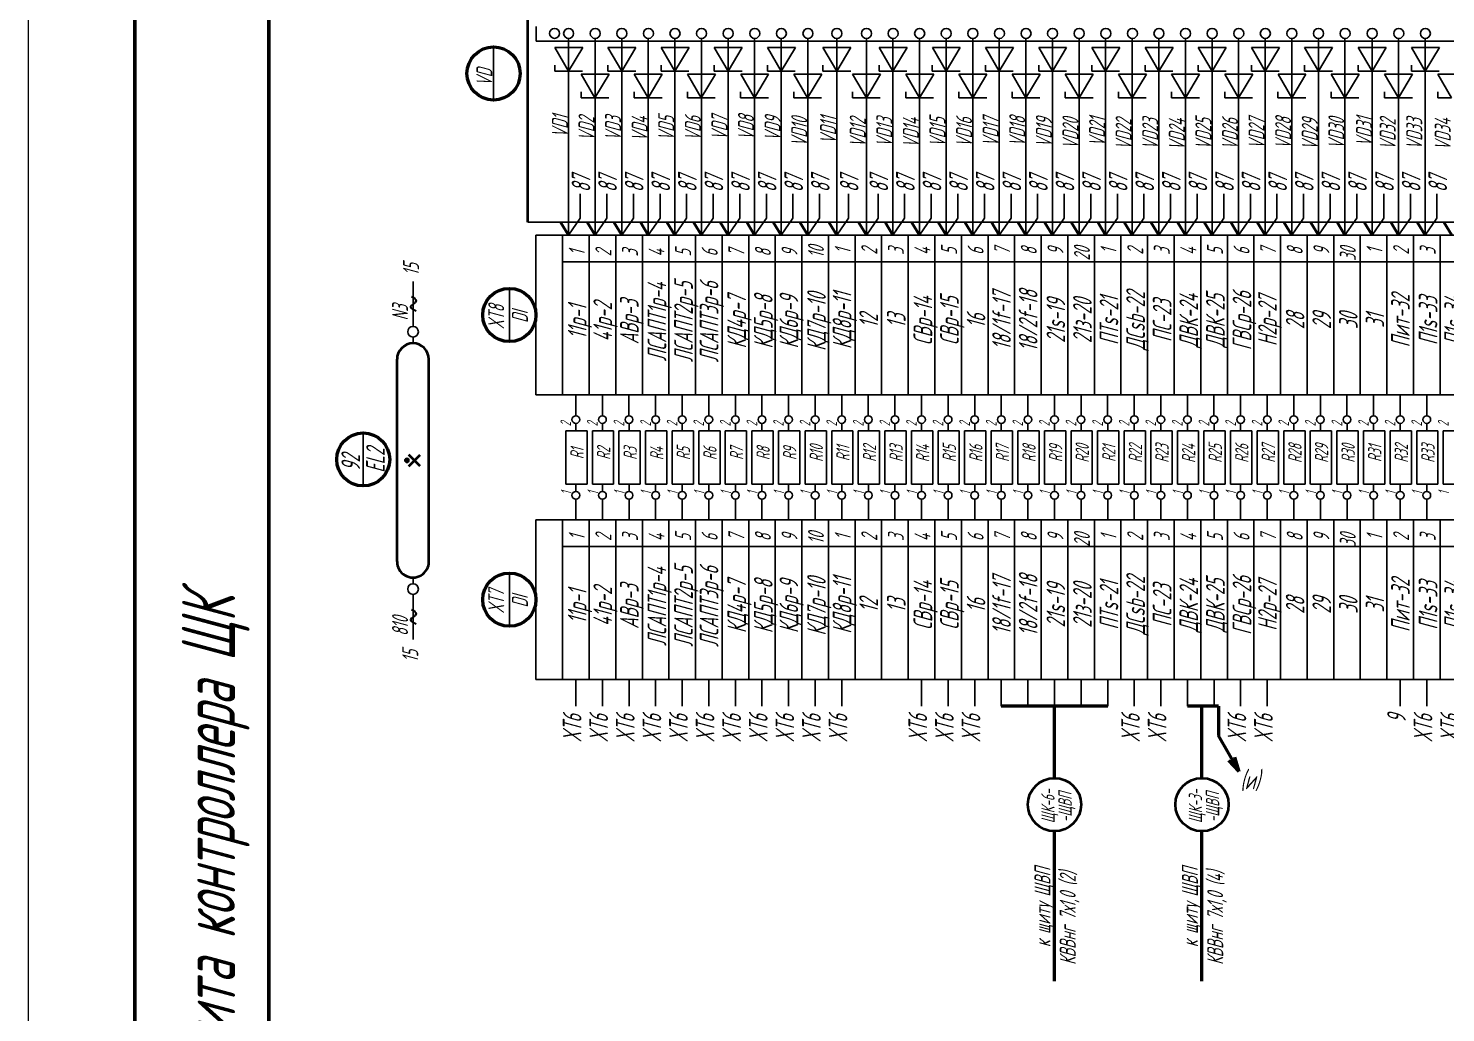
# Model space of a CAD drawing. Header units: millimetres. Extents: x -680 to 9204, y -4430 to 7779.
# Drawn here: x 3374.5 to 3641, y -289.8 to -104.7 of the extents above; entities that cross this region are included whole.
import ezdxf
from ezdxf.enums import TextEntityAlignment as Align

# ---------------------------------------------------------------- set-up
doc = ezdxf.new("R2010")
doc.units = ezdxf.units.MM
doc.layers.get('Defpoints').update_dxf_attribs({"color": 33})
for name, color, linetype, lineweight in [('Датчики', 31, 'Continuous', 50), ('Текст_КИП', 2, 'Continuous', 25), ('Толст.рамка', 7, 'Continuous', 60), ('Тонк.рамка', 10, 'Continuous', 20), ('Эл.кабель', 2, 'Continuous', 50)]:
    doc.layers.add(name, color=color, linetype=linetype, lineweight=lineweight)
doc.layers.add('ТЕКСТ', color=2, linetype='Continuous')
doc.layers.add('Текст.', color=51, linetype='Continuous')
doc.styles.add('Simplex', font='simplex.shx', dxfattribs={"width": 0.7, "oblique": 15})

msp = doc.modelspace()

# ---------------------------------------------------------------- hatches: boundary and pattern name
at = {"ltscale": 0.3}
msp.add_hatch(color=256, dxfattribs=at).paths.add_polyline_path([(3445.722, -186.361, 1), (3445.722, -185.561, 1)])

# ---------------------------------------------------------------- linework, layer by layer
at = {"color": 5, "lineweight": 60}
msp.add_line((3419.757, -524.579), (3419.757, 32.142), dxfattribs=at)
at = {"color": 1, "lineweight": 40}
for p, q in [((3468.445, -141.166), (3468.445, -65.811)), ((3474.625, -141.166), (3476.115, -143.621)), ((3479.625, -141.166), (3481.115, -143.621)), ((3484.625, -141.166), (3486.115, -143.621)), ((3489.625, -141.166), (3491.115, -143.621)), ((3494.625, -141.166), (3496.115, -143.621)), ((3499.625, -141.166), (3501.115, -143.621)), ((3504.625, -141.166), (3506.115, -143.621)), ((3509.625, -141.166), (3511.115, -143.621)), ((3514.625, -141.166), (3516.115, -143.621)), ((3519.625, -141.166), (3521.115, -143.621)), ((3525.057, -141.166), (3526.547, -143.621)), ((3530.627, -141.166), (3532.117, -143.621)), ((3535.627, -141.166), (3537.117, -143.621)), ((3540.627, -141.166), (3542.117, -143.621)), ((3545.627, -141.166), (3547.117, -143.621)), ((3550.627, -141.166), (3552.117, -143.621)), ((3555.627, -141.166), (3557.117, -143.621)), ((3560.627, -141.166), (3562.117, -143.621)), ((3565.627, -141.166), (3567.117, -143.621)), ((3570.627, -141.166), (3572.117, -143.621)), ((3575.627, -141.166), (3577.117, -143.621)), ((3580.627, -141.166), (3582.117, -143.621)), ((3585.627, -141.166), (3587.117, -143.621)), ((3590.627, -141.166), (3592.117, -143.621)), ((3595.627, -141.166), (3597.117, -143.621)), ((3600.627, -141.166), (3602.117, -143.621)), ((3605.627, -141.166), (3607.117, -143.621)), ((3610.627, -141.166), (3612.117, -143.621)), ((3615.627, -141.166), (3617.117, -143.621)), ((3620.627, -141.166), (3622.117, -143.621)), ((3625.716, -141.166), (3627.206, -143.621)), ((3630.716, -141.166), (3632.206, -143.621)), ((3635.716, -141.166), (3637.206, -143.621)), ((3640.716, -141.166), (3642.206, -143.621))]:
    msp.add_line(p, q, dxfattribs=at)
at = {"lineweight": -3}
for p, q in [((3470.037, -107.125), (3470.037, -104.345)), ((3446.901, -160.771), (3446.901, -152.302)), ((3446.901, -211.151), (3446.901, -219.621))]:
    msp.add_line(p, q, dxfattribs=at)
for p, q in [((3624.476, -107.125), (3470.037, -107.125)), ((3476.115, -143.621), (3476.115, -106.619)), ((3481.115, -143.621), (3481.115, -106.619)), ((3486.115, -143.621), (3486.115, -106.619)), ((3491.115, -143.621), (3491.115, -106.619)), ((3496.115, -143.621), (3496.115, -106.619)), ((3501.115, -143.621), (3501.115, -106.619)), ((3506.115, -143.621), (3506.115, -106.619)), ((3511.115, -143.621), (3511.115, -106.619)), ((3516.115, -143.621), (3516.115, -106.619)), ((3521.115, -143.621), (3521.115, -106.619)), ((3526.547, -143.621), (3526.547, -106.619)), ((3532.117, -143.621), (3532.117, -106.619)), ((3537.117, -143.621), (3537.117, -106.619)), ((3542.117, -143.621), (3542.117, -106.619)), ((3547.117, -143.621), (3547.117, -106.619)), ((3552.117, -143.621), (3552.117, -106.619)), ((3557.117, -143.621), (3557.117, -106.619)), ((3562.117, -143.621), (3562.117, -106.619)), ((3567.117, -143.621), (3567.117, -106.619)), ((3572.117, -143.621), (3572.117, -106.619)), ((3577.117, -143.621), (3577.117, -106.619)), ((3582.117, -143.621), (3582.117, -106.619)), ((3587.117, -143.621), (3587.117, -106.619)), ((3592.117, -143.651), (3592.117, -106.619)), ((3597.117, -143.621), (3597.117, -106.619)), ((3602.117, -143.621), (3602.117, -106.619)), ((3607.117, -143.621), (3607.117, -106.619)), ((3612.117, -143.621), (3612.117, -106.619)), ((3617.117, -143.621), (3617.117, -106.619)), ((3775.567, -107.125), (3621.128, -107.125)), ((3622.117, -143.621), (3622.117, -106.619)), ((3627.206, -143.621), (3627.206, -106.619)), ((3632.206, -143.621), (3632.206, -106.619)), ((3637.206, -143.621), (3637.206, -106.619)), ((4111.527, -141.166), (3468.445, -141.166)), ((3477.498, -180.406), (3477.498, -179.015)), ((3482.498, -180.406), (3482.498, -179.015)), ((3487.498, -180.406), (3487.498, -179.015)), ((3492.498, -180.406), (3492.498, -179.015)), ((3497.498, -180.406), (3497.498, -179.015)), ((3502.498, -180.406), (3502.498, -179.015)), ((3507.498, -180.406), (3507.498, -179.015)), ((3512.498, -180.406), (3512.498, -179.015)), ((3517.498, -180.406), (3517.498, -179.015)), ((3522.498, -180.406), (3522.498, -179.015)), ((3527.498, -180.406), (3527.498, -179.015)), ((3532.498, -180.406), (3532.498, -179.015)), ((3537.498, -180.406), (3537.498, -179.015)), ((3542.498, -180.406), (3542.498, -179.015)), ((3547.498, -180.406), (3547.498, -179.015)), ((3552.498, -180.406), (3552.498, -179.015)), ((3557.498, -180.406), (3557.498, -179.015)), ((3562.498, -180.406), (3562.498, -179.015)), ((3567.498, -180.406), (3567.498, -179.015)), ((3572.498, -180.406), (3572.498, -179.015)), ((3577.498, -180.406), (3577.498, -179.015)), ((3582.498, -180.406), (3582.498, -179.015)), ((3587.498, -180.406), (3587.498, -179.015)), ((3592.498, -180.406), (3592.498, -179.015)), ((3597.498, -180.406), (3597.498, -179.015)), ((3602.498, -180.406), (3602.498, -179.015)), ((3607.498, -180.406), (3607.498, -179.015)), ((3612.498, -180.406), (3612.498, -179.015)), ((3617.498, -180.406), (3617.498, -179.015)), ((3622.498, -180.406), (3622.498, -179.015)), ((3627.498, -180.406), (3627.498, -179.015)), ((3632.498, -180.406), (3632.498, -179.015)), ((3637.498, -180.406), (3637.498, -179.015)), ((3477.498, -190.406), (3477.498, -191.797)), ((3482.498, -190.406), (3482.498, -191.797)), ((3487.498, -190.406), (3487.498, -191.797)), ((3492.498, -190.406), (3492.498, -191.797)), ((3497.498, -190.406), (3497.498, -191.797)), ((3502.498, -190.406), (3502.498, -191.797)), ((3507.498, -190.406), (3507.498, -191.797)), ((3512.498, -190.406), (3512.498, -191.797)), ((3517.498, -190.406), (3517.498, -191.797)), ((3522.498, -190.406), (3522.498, -191.797)), ((3527.498, -190.406), (3527.498, -191.797)), ((3532.498, -190.406), (3532.498, -191.797)), ((3537.498, -190.406), (3537.498, -191.797)), ((3542.498, -190.406), (3542.498, -191.797)), ((3547.498, -190.406), (3547.498, -191.797)), ((3552.498, -190.406), (3552.498, -191.797)), ((3557.498, -190.406), (3557.498, -191.797)), ((3562.498, -190.406), (3562.498, -191.797)), ((3567.498, -190.406), (3567.498, -191.797)), ((3572.498, -190.406), (3572.498, -191.797)), ((3577.498, -190.406), (3577.498, -191.797)), ((3582.498, -190.406), (3582.498, -191.797)), ((3587.498, -190.406), (3587.498, -191.797)), ((3592.498, -190.406), (3592.498, -191.797)), ((3597.498, -190.406), (3597.498, -191.797)), ((3602.498, -190.406), (3602.498, -191.797)), ((3607.498, -190.406), (3607.498, -191.797)), ((3612.498, -190.406), (3612.498, -191.797)), ((3617.498, -190.406), (3617.498, -191.797)), ((3622.498, -190.406), (3622.498, -191.797)), ((3627.498, -190.406), (3627.498, -191.797)), ((3632.498, -190.406), (3632.498, -191.797)), ((3637.498, -190.406), (3637.498, -191.797))]:
    msp.add_line(p, q)
at = {"color": 6}
for p, q in [((3478.781, -108.351), (3473.527, -108.351)), ((3476.115, -112.777), (3473.527, -108.351)), ((3478.781, -108.351), (3476.115, -112.777)), ((3488.781, -108.351), (3483.527, -108.351)), ((3486.115, -112.777), (3483.527, -108.351)), ((3488.781, -108.351), (3486.115, -112.777)), ((3498.781, -108.351), (3493.527, -108.351)), ((3496.115, -112.777), (3493.527, -108.351)), ((3498.781, -108.351), (3496.115, -112.777)), ((3508.781, -108.351), (3503.527, -108.351)), ((3506.115, -112.777), (3503.527, -108.351)), ((3508.781, -108.351), (3506.115, -112.777)), ((3518.781, -108.351), (3513.527, -108.351)), ((3516.115, -112.777), (3513.527, -108.351)), ((3518.781, -108.351), (3516.115, -112.777)), ((3529.213, -108.351), (3523.959, -108.351)), ((3526.547, -112.777), (3523.959, -108.351)), ((3529.213, -108.351), (3526.547, -112.777)), ((3539.783, -108.351), (3534.528, -108.351)), ((3537.117, -112.777), (3534.528, -108.351)), ((3539.783, -108.351), (3537.117, -112.777)), ((3549.783, -108.351), (3544.528, -108.351)), ((3547.117, -112.777), (3544.528, -108.351)), ((3549.783, -108.351), (3547.117, -112.777)), ((3559.783, -108.351), (3554.528, -108.351)), ((3557.117, -112.777), (3554.528, -108.351)), ((3559.783, -108.351), (3557.117, -112.777)), ((3569.783, -108.351), (3564.528, -108.351)), ((3567.117, -112.777), (3564.528, -108.351)), ((3569.783, -108.351), (3567.117, -112.777)), ((3579.783, -108.351), (3574.528, -108.351)), ((3577.117, -112.777), (3574.528, -108.351)), ((3579.783, -108.351), (3577.117, -112.777)), ((3589.783, -108.351), (3584.528, -108.351)), ((3587.117, -112.777), (3584.528, -108.351)), ((3589.783, -108.351), (3587.117, -112.777)), ((3599.783, -108.351), (3594.528, -108.351)), ((3597.117, -112.777), (3594.528, -108.351)), ((3599.783, -108.351), (3597.117, -112.777)), ((3609.783, -108.351), (3604.528, -108.351)), ((3607.117, -112.777), (3604.528, -108.351)), ((3609.783, -108.351), (3607.117, -112.777)), ((3619.783, -108.351), (3614.528, -108.351)), ((3617.117, -112.777), (3614.528, -108.351)), ((3619.783, -108.351), (3617.117, -112.777)), ((3629.872, -108.351), (3624.618, -108.351)), ((3627.206, -112.777), (3624.618, -108.351)), ((3629.872, -108.351), (3627.206, -112.777)), ((3639.872, -108.351), (3634.618, -108.351)), ((3637.206, -112.777), (3634.618, -108.351)), ((3639.872, -108.351), (3637.206, -112.777)), ((3473.52, -112.777), (3473.52, -111.655)), ((3483.52, -112.777), (3483.52, -111.655)), ((3493.52, -112.777), (3493.52, -111.655)), ((3503.52, -112.777), (3503.52, -111.655)), ((3513.52, -112.777), (3513.52, -111.655)), ((3523.952, -112.777), (3523.952, -111.655)), ((3534.522, -112.777), (3534.522, -111.655)), ((3544.522, -112.777), (3544.522, -111.655)), ((3554.522, -112.777), (3554.522, -111.655)), ((3564.522, -112.777), (3564.522, -111.655)), ((3574.522, -112.777), (3574.522, -111.655)), ((3584.522, -112.777), (3584.522, -111.655)), ((3594.522, -112.777), (3594.522, -111.655)), ((3604.522, -112.777), (3604.522, -111.655)), ((3614.522, -112.777), (3614.522, -111.655)), ((3624.612, -112.777), (3624.612, -111.655)), ((3634.612, -112.777), (3634.612, -111.655)), ((3476.115, -112.777), (3473.52, -112.777)), ((3476.115, -112.777), (3478.747, -112.777)), ((3483.742, -113.337), (3478.488, -113.337)), ((3481.077, -117.762), (3478.488, -113.337)), ((3483.742, -113.337), (3481.077, -117.762)), ((3486.115, -112.777), (3483.52, -112.777)), ((3486.115, -112.777), (3488.747, -112.777)), ((3493.742, -113.337), (3488.488, -113.337)), ((3491.077, -117.762), (3488.488, -113.337)), ((3493.742, -113.337), (3491.077, -117.762)), ((3496.115, -112.777), (3493.52, -112.777)), ((3496.115, -112.777), (3498.747, -112.777)), ((3503.742, -113.337), (3498.488, -113.337)), ((3501.077, -117.762), (3498.488, -113.337)), ((3503.742, -113.337), (3501.077, -117.762)), ((3506.115, -112.777), (3503.52, -112.777)), ((3506.115, -112.777), (3508.747, -112.777)), ((3513.742, -113.337), (3508.488, -113.337)), ((3511.077, -117.762), (3508.488, -113.337)), ((3513.742, -113.337), (3511.077, -117.762)), ((3516.115, -112.777), (3513.52, -112.777)), ((3516.115, -112.777), (3518.747, -112.777)), ((3523.742, -113.337), (3518.488, -113.337)), ((3521.077, -117.762), (3518.488, -113.337)), ((3523.742, -113.337), (3521.077, -117.762)), ((3526.547, -112.777), (3523.952, -112.777)), ((3526.547, -112.777), (3529.179, -112.777)), ((3534.783, -113.337), (3529.528, -113.337)), ((3532.117, -117.762), (3529.528, -113.337)), ((3534.783, -113.337), (3532.117, -117.762)), ((3537.117, -112.777), (3534.522, -112.777)), ((3537.117, -112.777), (3539.748, -112.777)), ((3544.783, -113.337), (3539.528, -113.337)), ((3542.117, -117.762), (3539.528, -113.337)), ((3544.783, -113.337), (3542.117, -117.762)), ((3547.117, -112.777), (3544.522, -112.777)), ((3547.117, -112.777), (3549.748, -112.777)), ((3554.783, -113.337), (3549.528, -113.337)), ((3552.117, -117.762), (3549.528, -113.337)), ((3554.783, -113.337), (3552.117, -117.762)), ((3557.117, -112.777), (3554.522, -112.777)), ((3557.117, -112.777), (3559.748, -112.777)), ((3564.783, -113.337), (3559.528, -113.337)), ((3562.117, -117.762), (3559.528, -113.337)), ((3564.783, -113.337), (3562.117, -117.762)), ((3567.117, -112.777), (3564.522, -112.777)), ((3567.117, -112.777), (3569.748, -112.777)), ((3574.783, -113.337), (3569.528, -113.337)), ((3572.117, -117.762), (3569.528, -113.337)), ((3574.783, -113.337), (3572.117, -117.762)), ((3577.117, -112.777), (3574.522, -112.777)), ((3577.117, -112.777), (3579.748, -112.777)), ((3584.783, -113.337), (3579.528, -113.337)), ((3582.117, -117.762), (3579.528, -113.337)), ((3584.783, -113.337), (3582.117, -117.762)), ((3587.117, -112.777), (3584.522, -112.777)), ((3587.117, -112.777), (3589.748, -112.777)), ((3594.783, -113.337), (3589.528, -113.337)), ((3592.117, -117.762), (3589.528, -113.337)), ((3594.783, -113.337), (3592.117, -117.762)), ((3597.117, -112.777), (3594.522, -112.777)), ((3597.117, -112.777), (3599.748, -112.777)), ((3604.783, -113.337), (3599.528, -113.337)), ((3602.117, -117.762), (3599.528, -113.337)), ((3604.783, -113.337), (3602.117, -117.762)), ((3607.117, -112.777), (3604.522, -112.777)), ((3607.117, -112.777), (3609.748, -112.777)), ((3614.783, -113.337), (3609.528, -113.337)), ((3612.117, -117.762), (3609.528, -113.337)), ((3614.783, -113.337), (3612.117, -117.762)), ((3617.117, -112.777), (3614.522, -112.777)), ((3617.117, -112.777), (3619.748, -112.777)), ((3624.783, -113.337), (3619.528, -113.337)), ((3622.117, -117.762), (3619.528, -113.337)), ((3624.783, -113.337), (3622.117, -117.762)), ((3627.206, -112.777), (3624.612, -112.777)), ((3627.206, -112.777), (3629.838, -112.777)), ((3634.834, -113.337), (3629.579, -113.337)), ((3632.168, -117.762), (3629.579, -113.337)), ((3634.834, -113.337), (3632.168, -117.762)), ((3637.206, -112.777), (3634.612, -112.777)), ((3637.206, -112.777), (3639.838, -112.777)), ((3644.834, -113.337), (3639.579, -113.337)), ((3642.168, -117.762), (3639.579, -113.337)), ((3478.482, -117.762), (3478.482, -116.641)), ((3488.482, -117.762), (3488.482, -116.641)), ((3498.482, -117.762), (3498.482, -116.641)), ((3508.482, -117.762), (3508.482, -116.641)), ((3518.482, -117.762), (3518.482, -116.641)), ((3529.522, -117.762), (3529.522, -116.641)), ((3539.522, -117.762), (3539.522, -116.641)), ((3549.522, -117.762), (3549.522, -116.641)), ((3559.522, -117.762), (3559.522, -116.641)), ((3569.522, -117.762), (3569.522, -116.641)), ((3579.522, -117.762), (3579.522, -116.641)), ((3589.522, -117.762), (3589.522, -116.641)), ((3599.522, -117.762), (3599.522, -116.641)), ((3609.522, -117.762), (3609.522, -116.641)), ((3619.522, -117.762), (3619.522, -116.641)), ((3629.573, -117.762), (3629.573, -116.641)), ((3639.573, -117.762), (3639.573, -116.641)), ((3481.077, -117.762), (3478.482, -117.762)), ((3481.077, -117.762), (3483.708, -117.762)), ((3491.077, -117.762), (3488.482, -117.762)), ((3491.077, -117.762), (3493.708, -117.762)), ((3501.077, -117.762), (3498.482, -117.762)), ((3501.077, -117.762), (3503.708, -117.762)), ((3511.077, -117.762), (3508.482, -117.762)), ((3511.077, -117.762), (3513.708, -117.762)), ((3521.077, -117.762), (3518.482, -117.762)), ((3521.077, -117.762), (3523.708, -117.762)), ((3532.117, -117.762), (3529.522, -117.762)), ((3532.117, -117.762), (3534.748, -117.762)), ((3542.117, -117.762), (3539.522, -117.762)), ((3542.117, -117.762), (3544.748, -117.762)), ((3552.117, -117.762), (3549.522, -117.762)), ((3552.117, -117.762), (3554.748, -117.762)), ((3562.117, -117.762), (3559.522, -117.762)), ((3562.117, -117.762), (3564.748, -117.762)), ((3572.117, -117.762), (3569.522, -117.762)), ((3572.117, -117.762), (3574.748, -117.762)), ((3582.117, -117.762), (3579.522, -117.762)), ((3582.117, -117.762), (3584.748, -117.762)), ((3592.117, -117.762), (3589.522, -117.762)), ((3592.117, -117.762), (3594.748, -117.762)), ((3602.117, -117.762), (3599.522, -117.762)), ((3602.117, -117.762), (3604.748, -117.762)), ((3612.117, -117.762), (3609.522, -117.762)), ((3612.117, -117.762), (3614.748, -117.762)), ((3622.117, -117.762), (3619.522, -117.762)), ((3622.117, -117.762), (3624.748, -117.762)), ((3632.168, -117.762), (3629.573, -117.762)), ((3632.168, -117.762), (3634.799, -117.762)), ((3642.168, -117.762), (3639.573, -117.762))]:
    msp.add_line(p, q, dxfattribs=at)
at = {"color": 3}
for p, q in [((3478.32, -140.401), (3478.32, -135.866)), ((3483.32, -140.401), (3483.32, -135.866)), ((3488.32, -140.401), (3488.32, -135.866)), ((3493.32, -140.401), (3493.32, -135.866)), ((3498.32, -140.401), (3498.32, -135.866)), ((3503.32, -140.401), (3503.32, -135.866)), ((3508.32, -140.401), (3508.32, -135.866)), ((3513.32, -140.401), (3513.32, -135.866)), ((3518.32, -140.401), (3518.32, -135.866)), ((3523.32, -140.401), (3523.32, -135.866)), ((3528.752, -140.401), (3528.752, -135.866)), ((3534.321, -140.401), (3534.321, -135.866)), ((3539.321, -140.401), (3539.321, -135.866)), ((3544.321, -140.401), (3544.321, -135.866)), ((3549.321, -140.401), (3549.321, -135.866)), ((3554.321, -140.401), (3554.321, -135.866)), ((3559.321, -140.401), (3559.321, -135.866)), ((3564.321, -140.401), (3564.321, -135.866)), ((3569.321, -140.401), (3569.321, -135.866)), ((3574.321, -140.401), (3574.321, -135.866)), ((3579.321, -140.401), (3579.321, -135.866)), ((3584.321, -140.401), (3584.321, -135.866)), ((3589.321, -140.401), (3589.321, -135.866)), ((3594.321, -140.401), (3594.321, -135.866)), ((3599.321, -140.401), (3599.321, -135.866)), ((3604.321, -140.401), (3604.321, -135.866)), ((3609.321, -140.401), (3609.321, -135.866)), ((3614.321, -140.401), (3614.321, -135.866)), ((3619.321, -140.401), (3619.321, -135.866)), ((3624.321, -140.401), (3624.321, -135.866)), ((3629.411, -140.401), (3629.411, -135.866)), ((3634.411, -140.401), (3634.411, -135.866)), ((3639.411, -140.401), (3639.411, -135.866)), ((3476.115, -143.621), (3478.32, -140.401)), ((3481.115, -143.621), (3483.32, -140.401)), ((3486.115, -143.621), (3488.32, -140.401)), ((3491.115, -143.621), (3493.32, -140.401)), ((3496.115, -143.621), (3498.32, -140.401)), ((3501.115, -143.621), (3503.32, -140.401)), ((3506.115, -143.621), (3508.32, -140.401)), ((3511.115, -143.621), (3513.32, -140.401)), ((3516.115, -143.621), (3518.32, -140.401)), ((3521.115, -143.621), (3523.32, -140.401)), ((3526.547, -143.621), (3528.752, -140.401)), ((3532.117, -143.621), (3534.321, -140.401)), ((3537.117, -143.621), (3539.321, -140.401)), ((3542.117, -143.621), (3544.321, -140.401)), ((3547.117, -143.621), (3549.321, -140.401)), ((3552.117, -143.621), (3554.321, -140.401)), ((3557.117, -143.621), (3559.321, -140.401)), ((3562.117, -143.621), (3564.321, -140.401)), ((3567.117, -143.621), (3569.321, -140.401)), ((3572.117, -143.621), (3574.321, -140.401)), ((3577.117, -143.621), (3579.321, -140.401)), ((3582.117, -143.621), (3584.321, -140.401)), ((3587.117, -143.621), (3589.321, -140.401)), ((3592.117, -143.621), (3594.321, -140.401)), ((3597.117, -143.621), (3599.321, -140.401)), ((3602.117, -143.621), (3604.321, -140.401)), ((3607.117, -143.621), (3609.321, -140.401)), ((3612.117, -143.621), (3614.321, -140.401)), ((3617.117, -143.621), (3619.321, -140.401)), ((3622.117, -143.621), (3624.321, -140.401)), ((3627.206, -143.621), (3629.411, -140.401)), ((3632.206, -143.621), (3634.411, -140.401)), ((3637.206, -143.621), (3639.411, -140.401)), ((3477.488, -173.621), (3477.488, -177.561)), ((3482.488, -173.621), (3482.488, -177.561)), ((3487.488, -173.621), (3487.488, -177.561)), ((3492.488, -173.621), (3492.488, -177.561)), ((3497.488, -173.621), (3497.488, -177.561)), ((3502.488, -173.621), (3502.488, -177.561)), ((3507.488, -173.621), (3507.488, -177.561)), ((3512.488, -173.621), (3512.488, -177.561)), ((3517.488, -173.621), (3517.488, -177.561)), ((3522.488, -173.621), (3522.488, -177.561)), ((3527.488, -173.621), (3527.488, -177.561)), ((3532.488, -173.621), (3532.488, -177.561)), ((3537.488, -173.621), (3537.488, -177.561)), ((3542.488, -173.621), (3542.488, -177.561)), ((3547.488, -173.621), (3547.488, -177.561)), ((3552.488, -173.621), (3552.488, -177.561)), ((3557.488, -173.621), (3557.488, -177.561)), ((3562.488, -173.621), (3562.488, -177.561)), ((3567.488, -173.621), (3567.488, -177.561)), ((3572.488, -173.621), (3572.488, -177.561)), ((3577.488, -173.621), (3577.488, -177.561)), ((3582.488, -173.621), (3582.488, -177.561)), ((3587.488, -173.621), (3587.488, -177.561)), ((3592.488, -173.621), (3592.488, -177.561)), ((3597.488, -173.621), (3597.488, -177.561)), ((3602.488, -173.621), (3602.488, -177.561)), ((3607.488, -173.621), (3607.488, -177.561)), ((3612.488, -173.621), (3612.488, -177.561)), ((3617.488, -173.621), (3617.488, -177.561)), ((3622.488, -173.621), (3622.488, -177.561)), ((3627.488, -173.621), (3627.488, -177.561)), ((3632.488, -173.621), (3632.488, -177.561)), ((3637.488, -173.621), (3637.488, -177.561)), ((3477.498, -197.146), (3477.498, -193.249)), ((3482.498, -197.146), (3482.498, -193.249)), ((3487.498, -197.146), (3487.498, -193.249)), ((3492.498, -197.146), (3492.498, -193.249)), ((3497.498, -197.146), (3497.498, -193.249)), ((3502.498, -197.146), (3502.498, -193.249)), ((3507.498, -197.146), (3507.498, -193.249)), ((3512.498, -197.146), (3512.498, -193.249)), ((3517.498, -197.146), (3517.498, -193.249)), ((3522.498, -197.146), (3522.498, -193.249)), ((3527.498, -197.146), (3527.498, -193.249)), ((3532.498, -197.146), (3532.498, -193.249)), ((3537.498, -197.146), (3537.498, -193.249)), ((3542.498, -197.146), (3542.498, -193.249)), ((3547.498, -197.146), (3547.498, -193.249)), ((3552.498, -197.146), (3552.498, -193.249)), ((3557.498, -197.146), (3557.498, -193.249)), ((3562.498, -197.146), (3562.498, -193.249)), ((3567.498, -197.146), (3567.498, -193.249)), ((3572.498, -197.146), (3572.498, -193.249)), ((3577.498, -197.146), (3577.498, -193.249)), ((3582.498, -197.146), (3582.498, -193.249)), ((3587.498, -197.146), (3587.498, -193.249)), ((3592.498, -197.146), (3592.498, -193.249)), ((3597.498, -197.146), (3597.498, -193.249)), ((3602.498, -197.146), (3602.498, -193.249)), ((3607.498, -197.146), (3607.498, -193.249)), ((3612.498, -197.146), (3612.498, -193.249)), ((3617.498, -197.146), (3617.498, -193.249)), ((3622.498, -197.146), (3622.498, -193.249)), ((3627.498, -197.146), (3627.498, -193.249)), ((3632.498, -197.146), (3632.498, -193.249)), ((3637.498, -197.146), (3637.498, -193.249)), ((3557.498, -227.146), (3557.498, -232.146)), ((3562.498, -227.146), (3562.498, -232.146)), ((3567.498, -227.146), (3567.498, -232.146)), ((3572.498, -227.146), (3572.498, -232.146)), ((3577.498, -227.146), (3577.498, -232.146)), ((3592.498, -227.146), (3592.498, -232.146)), ((3597.498, -227.146), (3597.498, -232.146))]:
    msp.add_line(p, q, dxfattribs=at)
at = {"color": 2}
for p, q in [((3469.998, -173.621), (3469.998, -143.621)), ((3469.998, -143.621), (4129.998, -143.621)), ((3474.998, -173.621), (3474.998, -143.621)), ((3479.998, -173.621), (3479.998, -143.621)), ((3484.998, -173.621), (3484.998, -143.621)), ((3489.998, -173.621), (3489.998, -143.621)), ((3494.998, -173.621), (3494.998, -143.621)), ((3499.998, -173.621), (3499.998, -143.621)), ((3504.998, -173.621), (3504.998, -143.621)), ((3509.998, -173.621), (3509.998, -143.621)), ((3514.998, -173.621), (3514.998, -143.621)), ((3519.998, -173.621), (3519.998, -143.621)), ((3524.998, -173.621), (3524.998, -143.621)), ((3529.998, -173.621), (3529.998, -143.621)), ((3534.998, -173.621), (3534.998, -143.621)), ((3539.998, -173.621), (3539.998, -143.621)), ((3544.998, -173.621), (3544.998, -143.621)), ((3549.998, -173.621), (3549.998, -143.621)), ((3554.998, -173.621), (3554.998, -143.621)), ((3559.998, -173.621), (3559.998, -143.621)), ((3564.998, -173.621), (3564.998, -143.621)), ((3569.998, -173.621), (3569.998, -143.621)), ((3574.998, -173.621), (3574.998, -143.621)), ((3579.998, -173.621), (3579.998, -143.621)), ((3584.998, -173.621), (3584.998, -143.621)), ((3589.998, -173.621), (3589.998, -143.621)), ((3594.998, -173.621), (3594.998, -143.621)), ((3599.998, -173.621), (3599.998, -143.621)), ((3604.998, -173.621), (3604.998, -143.621)), ((3609.998, -173.621), (3609.998, -143.621)), ((3614.998, -173.621), (3614.998, -143.621)), ((3619.998, -173.621), (3619.998, -143.621)), ((3624.998, -173.621), (3624.998, -143.621)), ((3629.998, -173.621), (3629.998, -143.621)), ((3634.998, -173.621), (3634.998, -143.621)), ((3639.998, -173.621), (3639.998, -143.621)), ((3474.998, -148.653), (4124.998, -148.653)), ((3469.998, -173.621), (4129.998, -173.621)), ((3469.998, -227.146), (3469.998, -197.146)), ((3469.998, -197.146), (4154.998, -197.146)), ((3474.998, -227.146), (3474.998, -197.146)), ((3479.998, -227.146), (3479.998, -197.146)), ((3484.998, -227.146), (3484.998, -197.146)), ((3489.998, -227.146), (3489.998, -197.146)), ((3494.998, -227.146), (3494.998, -197.146)), ((3499.998, -227.146), (3499.998, -197.146)), ((3504.998, -227.146), (3504.998, -197.146)), ((3509.998, -227.146), (3509.998, -197.146)), ((3514.998, -227.146), (3514.998, -197.146)), ((3519.998, -227.146), (3519.998, -197.146)), ((3524.998, -227.146), (3524.998, -197.146)), ((3529.998, -227.146), (3529.998, -197.146)), ((3534.998, -227.146), (3534.998, -197.146)), ((3539.998, -227.146), (3539.998, -197.146)), ((3544.998, -227.146), (3544.998, -197.146)), ((3549.998, -227.146), (3549.998, -197.146)), ((3554.998, -227.146), (3554.998, -197.146)), ((3559.998, -227.146), (3559.998, -197.146)), ((3564.998, -227.146), (3564.998, -197.146)), ((3569.998, -227.146), (3569.998, -197.146)), ((3574.998, -227.146), (3574.998, -197.146)), ((3579.998, -227.146), (3579.998, -197.146)), ((3584.998, -227.146), (3584.998, -197.146)), ((3589.998, -227.146), (3589.998, -197.146)), ((3594.998, -227.146), (3594.998, -197.146)), ((3599.998, -227.146), (3599.998, -197.146)), ((3604.998, -227.146), (3604.998, -197.146)), ((3609.998, -227.146), (3609.998, -197.146)), ((3614.998, -227.146), (3614.998, -197.146)), ((3619.998, -227.146), (3619.998, -197.146)), ((3624.998, -227.146), (3624.998, -197.146)), ((3629.998, -227.146), (3629.998, -197.146)), ((3634.998, -227.146), (3634.998, -197.146)), ((3639.998, -227.146), (3639.998, -197.146)), ((3474.998, -202.178), (3999.998, -202.178)), ((3474.998, -202.178), (4149.998, -202.178)), ((3469.998, -227.146), (4154.998, -227.146))]:
    msp.add_line(p, q, dxfattribs=at)
at = {"linetype": 'Continuous'}
for p, q in [((3446.889, -162.771), (3446.889, -163.947)), ((3446.889, -209.151), (3446.889, -207.975))]:
    msp.add_line(p, q, dxfattribs=at)
at = {"lineweight": 40}
for p, q in [((3443.869, -204.974), (3443.869, -166.945)), ((3449.869, -204.977), (3449.869, -166.945)), ((3448.229, -187.022), (3446.108, -184.9)), ((3446.108, -187.022), (3448.229, -184.9))]:
    msp.add_line(p, q, dxfattribs=at)
at = {"color": 0, "linetype": 'ByBlock'}
msp.add_line((3437.521, -190.753), (3437.521, -180.815), dxfattribs=at)
at = {"linetype": 'Continuous', "lineweight": -3}
for p, q in [((3475.601, -190.406), (3475.601, -180.406)), ((3475.603, -180.406), (3479.603, -180.406)), ((3479.603, -180.406), (3479.603, -190.406)), ((3480.601, -190.406), (3480.601, -180.406)), ((3480.603, -180.406), (3484.603, -180.406)), ((3484.603, -180.406), (3484.603, -190.406)), ((3485.601, -190.406), (3485.601, -180.406)), ((3485.603, -180.406), (3489.603, -180.406)), ((3489.603, -180.406), (3489.603, -190.406)), ((3490.601, -190.406), (3490.601, -180.406)), ((3490.603, -180.406), (3494.603, -180.406)), ((3494.603, -180.406), (3494.603, -190.406)), ((3495.601, -190.406), (3495.601, -180.406)), ((3495.603, -180.406), (3499.603, -180.406)), ((3499.603, -180.406), (3499.603, -190.406)), ((3500.601, -190.406), (3500.601, -180.406)), ((3500.603, -180.406), (3504.603, -180.406)), ((3504.603, -180.406), (3504.603, -190.406)), ((3505.601, -190.406), (3505.601, -180.406)), ((3505.603, -180.406), (3509.603, -180.406)), ((3509.603, -180.406), (3509.603, -190.406)), ((3510.601, -190.406), (3510.601, -180.406)), ((3510.603, -180.406), (3514.603, -180.406)), ((3514.603, -180.406), (3514.603, -190.406)), ((3515.601, -190.406), (3515.601, -180.406)), ((3515.603, -180.406), (3519.603, -180.406)), ((3519.603, -180.406), (3519.603, -190.406)), ((3520.601, -190.406), (3520.601, -180.406)), ((3520.603, -180.406), (3524.603, -180.406)), ((3524.603, -180.406), (3524.603, -190.406)), ((3525.601, -190.406), (3525.601, -180.406)), ((3525.603, -180.406), (3529.603, -180.406)), ((3529.603, -180.406), (3529.603, -190.406)), ((3530.601, -190.406), (3530.601, -180.406)), ((3530.603, -180.406), (3534.603, -180.406)), ((3534.603, -180.406), (3534.603, -190.406)), ((3535.601, -190.406), (3535.601, -180.406)), ((3535.603, -180.406), (3539.603, -180.406)), ((3539.603, -180.406), (3539.603, -190.406)), ((3540.601, -190.406), (3540.601, -180.406)), ((3540.603, -180.406), (3544.603, -180.406)), ((3544.603, -180.406), (3544.603, -190.406)), ((3545.601, -190.406), (3545.601, -180.406)), ((3545.603, -180.406), (3549.603, -180.406)), ((3549.603, -180.406), (3549.603, -190.406)), ((3550.601, -190.406), (3550.601, -180.406)), ((3550.603, -180.406), (3554.603, -180.406)), ((3554.603, -180.406), (3554.603, -190.406)), ((3555.601, -190.406), (3555.601, -180.406)), ((3555.603, -180.406), (3559.603, -180.406)), ((3559.603, -180.406), (3559.603, -190.406)), ((3560.601, -190.406), (3560.601, -180.406)), ((3560.603, -180.406), (3564.603, -180.406)), ((3564.603, -180.406), (3564.603, -190.406)), ((3565.601, -190.406), (3565.601, -180.406)), ((3565.603, -180.406), (3569.603, -180.406)), ((3569.603, -180.406), (3569.603, -190.406)), ((3570.601, -190.406), (3570.601, -180.406)), ((3570.603, -180.406), (3574.603, -180.406)), ((3574.603, -180.406), (3574.603, -190.406)), ((3575.601, -190.406), (3575.601, -180.406)), ((3575.603, -180.406), (3579.603, -180.406)), ((3579.603, -180.406), (3579.603, -190.406)), ((3580.601, -190.406), (3580.601, -180.406)), ((3580.603, -180.406), (3584.603, -180.406)), ((3584.603, -180.406), (3584.603, -190.406)), ((3585.601, -190.406), (3585.601, -180.406)), ((3585.603, -180.406), (3589.603, -180.406)), ((3589.603, -180.406), (3589.603, -190.406)), ((3590.601, -190.406), (3590.601, -180.406)), ((3590.603, -180.406), (3594.603, -180.406)), ((3594.603, -180.406), (3594.603, -190.406)), ((3595.601, -190.406), (3595.601, -180.406)), ((3595.603, -180.406), (3599.603, -180.406)), ((3599.603, -180.406), (3599.603, -190.406)), ((3600.601, -190.406), (3600.601, -180.406)), ((3600.603, -180.406), (3604.603, -180.406)), ((3604.603, -180.406), (3604.603, -190.406)), ((3605.601, -190.406), (3605.601, -180.406)), ((3605.603, -180.406), (3609.603, -180.406)), ((3609.603, -180.406), (3609.603, -190.406)), ((3610.601, -190.406), (3610.601, -180.406)), ((3610.603, -180.406), (3614.603, -180.406)), ((3614.603, -180.406), (3614.603, -190.406)), ((3615.601, -190.406), (3615.601, -180.406)), ((3615.603, -180.406), (3619.603, -180.406)), ((3619.603, -180.406), (3619.603, -190.406)), ((3620.601, -190.406), (3620.601, -180.406)), ((3620.603, -180.406), (3624.603, -180.406)), ((3624.603, -180.406), (3624.603, -190.406)), ((3625.601, -190.406), (3625.601, -180.406)), ((3625.603, -180.406), (3629.603, -180.406)), ((3629.603, -180.406), (3629.603, -190.406)), ((3630.601, -190.406), (3630.601, -180.406)), ((3630.603, -180.406), (3634.603, -180.406)), ((3634.603, -180.406), (3634.603, -190.406)), ((3635.601, -190.406), (3635.601, -180.406)), ((3635.603, -180.406), (3639.603, -180.406)), ((3639.603, -180.406), (3639.603, -190.406)), ((3640.601, -190.406), (3640.601, -180.406)), ((3640.603, -180.406), (3644.603, -180.406)), ((3479.603, -190.406), (3475.603, -190.406)), ((3484.603, -190.406), (3480.603, -190.406)), ((3489.603, -190.406), (3485.603, -190.406)), ((3494.603, -190.406), (3490.603, -190.406)), ((3499.603, -190.406), (3495.603, -190.406)), ((3504.603, -190.406), (3500.603, -190.406)), ((3509.603, -190.406), (3505.603, -190.406)), ((3514.603, -190.406), (3510.603, -190.406)), ((3519.603, -190.406), (3515.603, -190.406)), ((3524.603, -190.406), (3520.603, -190.406)), ((3529.603, -190.406), (3525.603, -190.406)), ((3534.603, -190.406), (3530.603, -190.406)), ((3539.603, -190.406), (3535.603, -190.406)), ((3544.603, -190.406), (3540.603, -190.406)), ((3549.603, -190.406), (3545.603, -190.406)), ((3554.603, -190.406), (3550.603, -190.406)), ((3559.603, -190.406), (3555.603, -190.406)), ((3564.603, -190.406), (3560.603, -190.406)), ((3569.603, -190.406), (3565.603, -190.406)), ((3574.603, -190.406), (3570.603, -190.406)), ((3579.603, -190.406), (3575.603, -190.406)), ((3584.603, -190.406), (3580.603, -190.406)), ((3589.603, -190.406), (3585.603, -190.406)), ((3594.603, -190.406), (3590.603, -190.406)), ((3599.603, -190.406), (3595.603, -190.406)), ((3604.603, -190.406), (3600.603, -190.406)), ((3609.603, -190.406), (3605.603, -190.406)), ((3614.603, -190.406), (3610.603, -190.406)), ((3619.603, -190.406), (3615.603, -190.406)), ((3624.603, -190.406), (3620.603, -190.406)), ((3629.603, -190.406), (3625.603, -190.406)), ((3634.603, -190.406), (3630.603, -190.406)), ((3639.603, -190.406), (3635.603, -190.406)), ((3644.603, -190.406), (3640.603, -190.406))]:
    msp.add_line(p, q, dxfattribs=at)
at = {"color": 2, "ltscale": 0.5}
for p, q in [((3477.498, -227.146), (3477.498, -232.146)), ((3482.498, -227.146), (3482.498, -232.146)), ((3487.498, -227.146), (3487.498, -232.146)), ((3492.498, -227.146), (3492.498, -232.146)), ((3497.498, -227.146), (3497.498, -232.146)), ((3502.498, -227.146), (3502.498, -232.146)), ((3507.498, -227.146), (3507.498, -232.146)), ((3512.498, -227.146), (3512.498, -232.146)), ((3517.498, -227.146), (3517.498, -232.146)), ((3522.498, -227.146), (3522.498, -232.146)), ((3527.498, -227.146), (3527.498, -232.146)), ((3542.498, -227.146), (3542.498, -232.146)), ((3547.498, -227.146), (3547.498, -232.146)), ((3552.498, -227.146), (3552.498, -232.146)), ((3582.498, -227.146), (3582.498, -232.146)), ((3587.498, -227.146), (3587.498, -232.146)), ((3602.498, -227.146), (3602.498, -232.146)), ((3607.498, -227.146), (3607.498, -232.146)), ((3632.498, -227.146), (3632.498, -232.146)), ((3637.498, -227.146), (3637.498, -232.146))]:
    msp.add_line(p, q, dxfattribs=at)
for centre, radius in [((3473.494, -105.66), 0.943), ((3476.141, -105.677), 0.943), ((3481.141, -105.677), 0.943), ((3486.141, -105.677), 0.943), ((3491.141, -105.677), 0.943), ((3496.141, -105.677), 0.943), ((3501.141, -105.677), 0.943), ((3506.141, -105.677), 0.943), ((3511.141, -105.677), 0.943), ((3516.141, -105.677), 0.943), ((3521.141, -105.677), 0.943), ((3526.573, -105.677), 0.943), ((3532.143, -105.677), 0.943), ((3537.143, -105.677), 0.943), ((3542.143, -105.677), 0.943), ((3547.143, -105.677), 0.943), ((3552.143, -105.677), 0.943), ((3557.143, -105.677), 0.943), ((3562.143, -105.677), 0.943), ((3567.143, -105.677), 0.943), ((3572.143, -105.677), 0.943), ((3577.143, -105.677), 0.943), ((3582.143, -105.677), 0.943), ((3587.143, -105.677), 0.943), ((3592.143, -105.677), 0.943), ((3597.143, -105.677), 0.943), ((3602.143, -105.677), 0.943), ((3607.143, -105.677), 0.943), ((3612.143, -105.677), 0.943), ((3617.143, -105.677), 0.943), ((3622.143, -105.677), 0.943), ((3627.232, -105.677), 0.943), ((3632.232, -105.677), 0.943), ((3637.232, -105.677), 0.943), ((3477.498, -178.289), 0.726), ((3482.498, -178.289), 0.726), ((3487.498, -178.289), 0.726), ((3492.498, -178.289), 0.726), ((3497.498, -178.289), 0.726), ((3502.498, -178.289), 0.726), ((3507.498, -178.289), 0.726), ((3512.498, -178.289), 0.726), ((3517.498, -178.289), 0.726), ((3522.498, -178.289), 0.726), ((3527.498, -178.289), 0.726), ((3532.498, -178.289), 0.726), ((3537.498, -178.289), 0.726), ((3542.498, -178.289), 0.726), ((3547.498, -178.289), 0.726), ((3552.498, -178.289), 0.726), ((3557.498, -178.289), 0.726), ((3562.498, -178.289), 0.726), ((3567.498, -178.289), 0.726), ((3572.498, -178.289), 0.726), ((3577.498, -178.289), 0.726), ((3582.498, -178.289), 0.726), ((3587.498, -178.289), 0.726), ((3592.498, -178.289), 0.726), ((3597.498, -178.289), 0.726), ((3602.498, -178.289), 0.726), ((3607.498, -178.289), 0.726), ((3612.498, -178.289), 0.726), ((3617.498, -178.289), 0.726), ((3622.498, -178.289), 0.726), ((3627.498, -178.289), 0.726), ((3632.498, -178.289), 0.726), ((3637.498, -178.289), 0.726), ((3445.722, -185.961), 0.4), ((3477.498, -192.523), 0.726), ((3482.498, -192.523), 0.726), ((3487.498, -192.523), 0.726), ((3492.498, -192.523), 0.726), ((3497.498, -192.523), 0.726), ((3502.498, -192.523), 0.726), ((3507.498, -192.523), 0.726), ((3512.498, -192.523), 0.726), ((3517.498, -192.523), 0.726), ((3522.498, -192.523), 0.726), ((3527.498, -192.523), 0.726), ((3532.498, -192.523), 0.726), ((3537.498, -192.523), 0.726), ((3542.498, -192.523), 0.726), ((3547.498, -192.523), 0.726), ((3552.498, -192.523), 0.726), ((3557.498, -192.523), 0.726), ((3562.498, -192.523), 0.726), ((3567.498, -192.523), 0.726), ((3572.498, -192.523), 0.726), ((3577.498, -192.523), 0.726), ((3582.498, -192.523), 0.726), ((3587.498, -192.523), 0.726), ((3592.498, -192.523), 0.726), ((3597.498, -192.523), 0.726), ((3602.498, -192.523), 0.726), ((3607.498, -192.523), 0.726), ((3612.498, -192.523), 0.726), ((3617.498, -192.523), 0.726), ((3622.498, -192.523), 0.726), ((3627.498, -192.523), 0.726), ((3632.498, -192.523), 0.726), ((3637.498, -192.523), 0.726)]:
    msp.add_circle(centre, radius)
at = {"ltscale": 0.3}
for centre in [(3446.889, -161.771), (3446.889, -210.151)]:
    msp.add_circle(centre, 1, dxfattribs=at)
at = {"lineweight": 40}
for centre, start, end in [((3446.869, -166.947), 0.02966, 180.02966), ((3446.869, -204.975), 179.97034, 359.97034)]:
    msp.add_arc(centre, 3, start, end, dxfattribs=at)
at = {"color": 30, "linetype": 'ByBlock', "lineweight": 30, "end_tangent": (0, -1)}
for points in [[(3446.601, -155.118), (3447.469, -155.987), (3446.427, -157.067), (3447.469, -157.853)], [(3446.601, -213.968), (3447.469, -214.836), (3446.427, -215.916), (3447.469, -216.702)]]:
    msp.add_spline(points, degree=3, dxfattribs=at)
at = {"layer": 'Defpoints', "lineweight": -3}
for p, q in [((3462.02, -118.208), (3462.02, -108.208)), ((3464.998, -163.621), (3464.998, -153.621)), ((3464.998, -217.146), (3464.998, -207.146))]:
    msp.add_line(p, q, dxfattribs=at)
at = {"layer": 'Датчики'}
for centre, radius in [((3462.02, -113.208), 5), ((3464.998, -158.621), 5), ((3437.524, -185.774), 4.979), ((3464.998, -212.146), 5)]:
    msp.add_circle(centre, radius, dxfattribs=at)
at = {"layer": 'Толст.рамка'}
msp.add_line((3394.549, -532.145), (3394.549, 51.855), dxfattribs=at)
at = {"layer": 'Тонк.рамка'}
msp.add_line((3374.549, -537.145), (3374.549, 56.855), dxfattribs=at)
at = {"layer": 'Эл.кабель'}
for p, q in [((3577.498, -232.146), (3557.498, -232.146)), ((3567.498, -245.688), (3567.498, -232.146)), ((3598.317, -232.146), (3592.498, -232.146)), ((3595.229, -245.688), (3595.229, -232.146)), ((3598.317, -232.146), (3598.317, -237.718)), ((3602.197, -244.441), (3598.317, -237.718)), ((3602.197, -244.441), (3600.256, -242.403)), ((3602.197, -244.441), (3601.404, -241.741)), ((3567.498, -283.868), (3567.498, -255.688)), ((3595.229, -283.868), (3595.229, -255.688))]:
    msp.add_line(p, q, dxfattribs=at)
at = {"layer": 'Эл.кабель', "lineweight": 40}
for centre in [(3567.498, -250.688), (3595.229, -250.688)]:
    msp.add_circle(centre, 5, dxfattribs=at)

# ---------------------------------------------------------------- texts
at = {"layer": 'Defpoints', "style": 'Simplex', "oblique": 15, "width": 0.6}
for s, p in [('12', (3534.3, -159.731)), ('13', (3539.497, -159.731)), ('16', (3554.497, -159.731)), ('28', (3614.497, -159.731)), ('29', (3619.497, -159.731)), ('30', (3624.497, -159.731)), ('31', (3629.497, -159.731)), ('12', (3534.3, -213.256)), ('13', (3539.497, -213.256)), ('16', (3554.497, -213.256)), ('28', (3614.497, -213.256)), ('29', (3619.497, -213.256)), ('30', (3624.497, -213.256)), ('31', (3629.497, -213.256))]:
    msp.add_text(s, height=3.5, rotation=90, dxfattribs=at).set_placement(p, align=Align.CENTER)
at = {"layer": 'ТЕКСТ', "style": 'Simplex', "oblique": 15, "width": 0.6}
for s, height, p in [('VD', 3, (3461.788, -115.62)), ('VD1', 3, (3475.993, -125.306)), ('VD2', 3, (3480.993, -125.93)), ('VD3', 3, (3485.993, -125.886)), ('VD4', 3, (3490.993, -126.026)), ('VD5', 3, (3495.993, -125.886)), ('VD6', 3, (3500.993, -125.905)), ('VD7', 3, (3505.993, -125.786)), ('VD8', 3, (3510.993, -125.786)), ('VD9', 3, (3515.993, -125.958)), ('VD10', 3, (3520.993, -126.988)), ('VD11', 3, (3526.425, -126.506)), ('VD12', 3, (3531.994, -127.13)), ('VD13', 3, (3536.994, -127.086)), ('VD14', 3, (3541.994, -127.226)), ('VD15', 3, (3546.994, -127.086)), ('VD16', 3, (3551.994, -127.105)), ('VD17', 3, (3556.994, -126.986)), ('VD18', 3, (3561.994, -126.986)), ('VD19', 3, (3566.994, -127.158)), ('VD20', 3, (3571.994, -127.468)), ('VD21', 3, (3576.994, -126.986)), ('VD22', 3, (3581.994, -127.61)), ('VD23', 3, (3586.994, -127.566)), ('VD24', 3, (3591.994, -127.706)), ('VD25', 3, (3596.994, -127.566)), ('VD26', 3, (3601.994, -127.585)), ('VD27', 3, (3606.994, -127.466)), ('VD28', 3, (3611.994, -127.466)), ('VD29', 3, (3616.994, -127.638)), ('VD30', 3, (3621.994, -127.468)), ('VD31', 3, (3627.202, -126.986)), ('VD32', 3, (3631.646, -127.61)), ('VD33', 3, (3636.646, -127.566)), ('VD34', 3, (3641.994, -127.706)), ('87', 3.5, (3480.22, -135.542)), ('87', 3.5, (3485.22, -135.542)), ('87', 3.5, (3490.22, -135.542)), ('87', 3.5, (3495.22, -135.542)), ('87', 3.5, (3500.22, -135.542)), ('87', 3.5, (3505.22, -135.542)), ('87', 3.5, (3510.22, -135.542)), ('87', 3.5, (3515.22, -135.542)), ('87', 3.5, (3520.22, -135.542)), ('87', 3.5, (3525.22, -135.542)), ('87', 3.5, (3530.652, -135.542)), ('87', 3.5, (3536.222, -135.542)), ('87', 3.5, (3541.222, -135.542)), ('87', 3.5, (3546.222, -135.542)), ('87', 3.5, (3551.222, -135.542)), ('87', 3.5, (3556.222, -135.542)), ('87', 3.5, (3561.222, -135.542)), ('87', 3.5, (3566.222, -135.542)), ('87', 3.5, (3571.222, -135.542)), ('87', 3.5, (3576.222, -135.542)), ('87', 3.5, (3581.222, -135.542)), ('87', 3.5, (3586.222, -135.542)), ('87', 3.5, (3591.222, -135.542)), ('87', 3.5, (3596.222, -135.542)), ('87', 3.5, (3601.222, -135.542)), ('87', 3.5, (3606.222, -135.542)), ('87', 3.5, (3611.222, -135.542)), ('87', 3.5, (3616.222, -135.542)), ('87', 3.5, (3621.222, -135.542)), ('87', 3.5, (3626.222, -135.542)), ('87', 3.5, (3631.312, -135.542)), ('87', 3.5, (3636.312, -135.542)), ('87', 3.5, (3641.312, -135.542)), ('10', 3, (3524.155, -147.869)), ('20', 3, (3574.155, -148.392)), ('30', 3, (3624.155, -148.469)), ('15', 3, (3448.003, -151.185)), ('N3', 3, (3445.942, -159.642)), ('2', 2, (3476.598, -179.547)), ('2', 2, (3481.598, -179.547)), ('2', 2, (3486.598, -179.547)), ('2', 2, (3491.598, -179.547)), ('2', 2, (3496.598, -179.547)), ('2', 2, (3501.598, -179.547)), ('2', 2, (3506.598, -179.547)), ('2', 2, (3511.598, -179.547)), ('2', 2, (3516.598, -179.547)), ('2', 2, (3521.598, -179.547)), ('2', 2, (3526.598, -179.547)), ('2', 2, (3531.598, -179.547)), ('2', 2, (3536.598, -179.547)), ('2', 2, (3541.598, -179.547)), ('2', 2, (3546.598, -179.547)), ('2', 2, (3551.598, -179.547)), ('2', 2, (3556.598, -179.547)), ('2', 2, (3561.598, -179.547)), ('2', 2, (3566.598, -179.547)), ('2', 2, (3571.598, -179.547)), ('2', 2, (3576.598, -179.547)), ('2', 2, (3581.598, -179.547)), ('2', 2, (3586.598, -179.547)), ('2', 2, (3591.598, -179.547)), ('2', 2, (3596.598, -179.547)), ('2', 2, (3601.598, -179.547)), ('2', 2, (3606.598, -179.547)), ('2', 2, (3611.598, -179.547)), ('2', 2, (3616.598, -179.547)), ('2', 2, (3621.598, -179.547)), ('2', 2, (3626.598, -179.547)), ('2', 2, (3631.598, -179.547)), ('2', 2, (3636.598, -179.547)), ('2', 2, (3641.598, -179.547)), ('1', 2, (3476.679, -192.425)), ('1', 2, (3481.679, -192.425)), ('1', 2, (3486.679, -192.425)), ('1', 2, (3491.679, -192.425)), ('1', 2, (3496.679, -192.425)), ('1', 2, (3501.679, -192.425)), ('1', 2, (3506.679, -192.425)), ('1', 2, (3511.679, -192.425)), ('1', 2, (3516.679, -192.425)), ('1', 2, (3521.679, -192.425)), ('1', 2, (3526.679, -192.425)), ('1', 2, (3531.679, -192.425)), ('1', 2, (3536.679, -192.425)), ('1', 2, (3541.679, -192.425)), ('1', 2, (3546.679, -192.425)), ('1', 2, (3551.679, -192.425)), ('1', 2, (3556.679, -192.425)), ('1', 2, (3561.679, -192.425)), ('1', 2, (3566.679, -192.425)), ('1', 2, (3571.679, -192.425)), ('1', 2, (3576.679, -192.425)), ('1', 2, (3581.679, -192.425)), ('1', 2, (3586.679, -192.425)), ('1', 2, (3591.679, -192.425)), ('1', 2, (3596.679, -192.425)), ('1', 2, (3601.679, -192.425)), ('1', 2, (3606.679, -192.425)), ('1', 2, (3611.679, -192.425)), ('1', 2, (3616.679, -192.425)), ('1', 2, (3621.679, -192.425)), ('1', 2, (3626.679, -192.425)), ('1', 2, (3631.679, -192.425)), ('1', 2, (3636.679, -192.425)), ('1', 2, (3641.679, -192.425)), ('10', 3, (3524.155, -201.704)), ('20', 3, (3574.155, -202.228)), ('30', 3, (3624.155, -202.304)), ('810', 3, (3445.942, -218.985)), ('15', 3, (3447.862, -223.896))]:
    msp.add_text(s, height=height, rotation=90, dxfattribs=at).set_placement(p)
for s, height, p in [('1', 3, (3479.171, -146.951)), ('2', 3, (3484.171, -146.951)), ('3', 3, (3489.171, -146.951)), ('4', 3, (3494.171, -146.951)), ('5', 3, (3499.171, -146.951)), ('6', 3, (3504.171, -146.951)), ('7', 3, (3509.171, -146.951)), ('8', 3, (3514.171, -146.951)), ('9', 3, (3519.171, -146.951)), ('1', 3, (3529.171, -146.64)), ('2', 3, (3534.171, -146.64)), ('3', 3, (3539.171, -146.64)), ('4', 3, (3544.171, -146.64)), ('5', 3, (3549.171, -146.64)), ('6', 3, (3554.171, -146.64)), ('7', 3, (3559.171, -146.64)), ('8', 3, (3564.171, -146.64)), ('9', 3, (3569.171, -146.64)), ('1', 3, (3579.171, -146.64)), ('2', 3, (3584.171, -146.64)), ('3', 3, (3589.171, -146.64)), ('4', 3, (3594.171, -146.64)), ('5', 3, (3599.171, -146.64)), ('6', 3, (3604.171, -146.64)), ('7', 3, (3609.171, -146.64)), ('8', 3, (3614.171, -146.64)), ('9', 3, (3619.171, -146.64)), ('1', 3, (3629.171, -146.64)), ('2', 3, (3634.171, -146.64)), ('3', 3, (3639.171, -146.64)), ('ЛСАПТ2p-5', 3.5, (3499.497, -159.94)), ('ЛСАПТ3p-6', 3.5, (3504.3, -159.94)), ('ЛСАПТ1p-4', 3.5, (3494.497, -159.94)), ('КД4p-7', 3.5, (3509.497, -159.94)), ('КД5p-8', 3.5, (3514.497, -159.94)), ('КД6p-9', 3.5, (3519.3, -159.94)), ('КД7p-10', 3.5, (3524.497, -159.94)), ('КД8p-11', 3.5, (3529.3, -159.731)), ('СВp-15', 3.5, (3549.497, -159.731)), ('18/1f-17', 3.5, (3559.3, -159.731)), ('18/2f-18', 3.5, (3564.3, -159.731)), ('ДСsb-22', 3.5, (3584.497, -159.731)), ('ДВК-24', 3.5, (3594.497, -159.731)), ('ДВК-25', 3.5, (3599.497, -159.731)), ('ГВСр-26', 3.5, (3604.497, -159.731)), ('Н2р-27', 3.5, (3609.3, -159.731)), ('Пит-32', 3.5, (3634.3, -159.731)), ('XT8', 3, (3464.029, -159.012)), ('11p-1', 3.5, (3479.497, -159.94)), ('41p-2', 3.5, (3484.3, -159.94)), ('АВр-3', 3.5, (3489.3, -159.94)), ('СВp-14', 3.5, (3544.497, -159.731)), ('21s-19', 3.5, (3569.497, -159.731)), ('21з-20', 3.5, (3574.497, -159.731)), ('ПТs-21', 3.5, (3579.497, -159.731)), ('ПС-23', 3.5, (3589.497, -159.731)), ('П1s-33', 3.5, (3639.497, -159.731)), ('П1s-34', 3.5, (3644.3, -159.731)), ('DI', 3, (3468.469, -158.99)), ('EL2', 3.5, (3441.569, -185.958)), ('R1', 2.5, (3478.965, -184.674)), ('R2', 2.5, (3483.965, -184.674)), ('R3', 2.5, (3488.965, -184.674)), ('R4', 2.5, (3493.965, -184.674)), ('R5', 2.5, (3498.965, -184.674)), ('R6', 2.5, (3503.965, -184.674)), ('R7', 2.5, (3508.965, -184.674)), ('R8', 2.5, (3513.965, -184.674)), ('R9', 2.5, (3518.965, -184.674)), ('R10', 2.5, (3523.965, -184.674)), ('R11', 2.5, (3528.965, -184.674)), ('R12', 2.5, (3533.965, -184.674)), ('R13', 2.5, (3538.965, -184.674)), ('R14', 2.5, (3543.965, -184.674)), ('R15', 2.5, (3548.965, -184.674)), ('R16', 2.5, (3553.965, -184.674)), ('R17', 2.5, (3558.965, -184.674)), ('R18', 2.5, (3563.965, -184.674)), ('R19', 2.5, (3568.965, -184.674)), ('R20', 2.5, (3573.965, -184.674)), ('R21', 2.5, (3578.965, -184.674)), ('R22', 2.5, (3583.965, -184.674)), ('R23', 2.5, (3588.965, -184.674)), ('R24', 2.5, (3593.965, -184.674)), ('R25', 2.5, (3598.965, -184.674)), ('R26', 2.5, (3603.965, -184.674)), ('R27', 2.5, (3608.965, -184.674)), ('R28', 2.5, (3613.965, -184.674)), ('R29', 2.5, (3618.965, -184.674)), ('R30', 2.5, (3623.965, -184.674)), ('R31', 2.5, (3628.965, -184.674)), ('R32', 2.5, (3633.965, -184.674)), ('R33', 2.5, (3638.965, -184.674)), ('92', 3.5, (3436.917, -186.428)), ('1', 3, (3479.171, -200.476)), ('2', 3, (3484.171, -200.476)), ('3', 3, (3489.171, -200.476)), ('4', 3, (3494.171, -200.476)), ('5', 3, (3499.171, -200.476)), ('6', 3, (3504.171, -200.476)), ('7', 3, (3509.171, -200.476)), ('8', 3, (3514.171, -200.476)), ('9', 3, (3519.171, -200.476)), ('1', 3, (3529.171, -200.476)), ('2', 3, (3534.171, -200.476)), ('3', 3, (3539.171, -200.476)), ('4', 3, (3544.171, -200.476)), ('5', 3, (3549.171, -200.476)), ('6', 3, (3554.171, -200.476)), ('7', 3, (3559.171, -200.476)), ('8', 3, (3564.171, -200.476)), ('9', 3, (3569.171, -200.476)), ('1', 3, (3579.171, -200.476)), ('2', 3, (3584.171, -200.476)), ('3', 3, (3589.171, -200.476)), ('4', 3, (3594.171, -200.476)), ('5', 3, (3599.171, -200.476)), ('6', 3, (3604.171, -200.476)), ('7', 3, (3609.171, -200.476)), ('8', 3, (3614.171, -200.476)), ('9', 3, (3619.171, -200.476)), ('1', 3, (3629.171, -200.476)), ('2', 3, (3634.171, -200.476)), ('3', 3, (3639.171, -200.476)), ('ЛСАПТ2p-5', 3.5, (3499.497, -213.464)), ('ЛСАПТ1p-4', 3.5, (3494.497, -213.464)), ('ЛСАПТ3p-6', 3.5, (3504.3, -213.464)), ('КД4p-7', 3.5, (3509.497, -213.464)), ('КД5p-8', 3.5, (3514.497, -213.464)), ('КД7p-10', 3.5, (3524.497, -213.464)), ('КД8p-11', 3.5, (3529.3, -213.256)), ('18/1f-17', 3.5, (3559.3, -213.256)), ('18/2f-18', 3.5, (3564.3, -213.256)), ('ДСsb-22', 3.5, (3584.497, -213.256)), ('ДВК-25', 3.5, (3599.497, -213.256)), ('ГВСр-26', 3.5, (3604.497, -213.256)), ('Н2р-27', 3.5, (3609.3, -213.256)), ('Пит-32', 3.5, (3634.3, -213.256)), ('XT7', 3, (3464.029, -212.537)), ('11p-1', 3.5, (3479.497, -213.464)), ('41p-2', 3.5, (3484.3, -213.464)), ('АВр-3', 3.5, (3489.3, -213.464)), ('КД6p-9', 3.5, (3519.3, -213.464)), ('СВp-14', 3.5, (3544.497, -213.256)), ('СВp-15', 3.5, (3549.497, -213.256)), ('21s-19', 3.5, (3569.497, -213.256)), ('21з-20', 3.5, (3574.497, -213.256)), ('ПТs-21', 3.5, (3579.497, -213.256)), ('ПС-23', 3.5, (3589.497, -213.256)), ('ДВК-24', 3.5, (3594.497, -213.256)), ('П1s-33', 3.5, (3639.497, -213.256)), ('П1s-34', 3.5, (3644.3, -213.256)), ('DI', 3, (3468.469, -212.514)), ('к щиту ЩВП', 3, (3566.735, -270.018)), ('к щиту ЩВП', 3, (3594.467, -270.018))]:
    msp.add_text(s, height=height, rotation=90, dxfattribs=at).set_placement(p, align=Align.CENTER)
for s, p in [('XT6', (3478.551, -233.71)), ('XT6', (3483.551, -233.71)), ('XT6', (3488.551, -233.71)), ('XT6', (3493.551, -233.71)), ('XT6', (3498.551, -233.71)), ('XT6', (3503.551, -233.71)), ('XT6', (3508.551, -233.71)), ('XT6', (3513.551, -233.71)), ('XT6', (3518.551, -233.71)), ('XT6', (3523.551, -233.71)), ('XT6', (3528.551, -233.71)), ('XT6', (3543.551, -233.71)), ('XT6', (3548.551, -233.71)), ('XT6', (3553.551, -233.71)), ('XT6', (3583.551, -233.71)), ('XT6', (3588.551, -233.71)), ('XT6', (3603.551, -233.71)), ('XT6', (3608.551, -233.71)), ('9', (3633.551, -233.71)), ('XT6', (3638.551, -233.71)), ('XT6', (3643.551, -233.71))]:
    msp.add_text(s, height=3.5, rotation=90, dxfattribs=at).set_placement(p, align=Align.RIGHT)
at = {"layer": 'ТЕКСТ', "color": 4, "style": 'Simplex', "oblique": 15, "width": 0.6}
for s, p in [('КВВнг 7х1,0 (2)', (3571.483, -280.83)), ('КВВнг 7х1,0 (4)', (3599.215, -280.83))]:
    msp.add_text(s, height=3, rotation=90, dxfattribs=at).set_placement(p)
at = {"layer": 'Текст.', "lineweight": 40, "style": 'Simplex', "oblique": 15, "width": 0.6}
msp.add_text('Монтажная схема щита контроллера ЩК', height=10, rotation=90, dxfattribs=at).set_placement((3413.413, -370.986))
at = {"layer": 'Текст_КИП', "color": 140, "lineweight": 50, "style": 'Simplex', "oblique": 15, "width": 0.6}
msp.add_text('(и)', height=3.5, dxfattribs=at).set_placement((3606.035, -247.811), align=Align.RIGHT)
at = {"layer": 'Текст_КИП', "style": 'Simplex', "oblique": 15, "width": 0.6}
for s, p in [('ЩК-6-', (3567.514, -251.017)), ('ЩК-3-', (3595.246, -251.017)), ('-ЩВП', (3570.737, -251.21)), ('-ЩВП', (3598.468, -251.21))]:
    msp.add_text(s, height=2.5, rotation=90, dxfattribs=at).set_placement(p, align=Align.CENTER)

doc.saveas('drawing.dxf')
